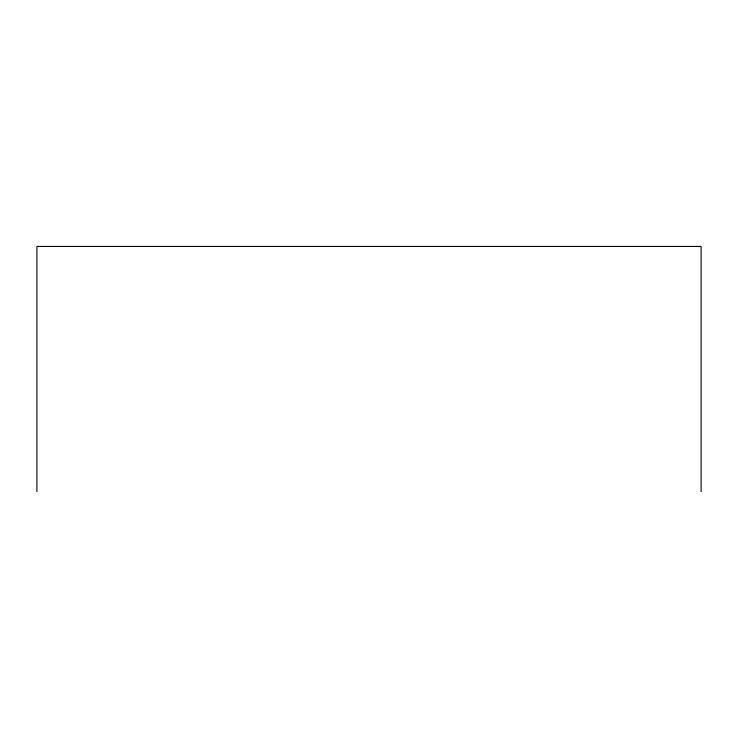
<?xml version="1.0" encoding="UTF-8"?>
<svg xmlns="http://www.w3.org/2000/svg" width="738" height="738" viewBox="0 0 738 738"><rect width="100%" height="100%" fill="white"/><g stroke="black" fill="none" stroke-linecap="round" stroke-linejoin="round"><path stroke-width="1.11" d="M701.1 491.545L701.1 246.455L36.9 246.455L36.9 491.545"/></g></svg>
